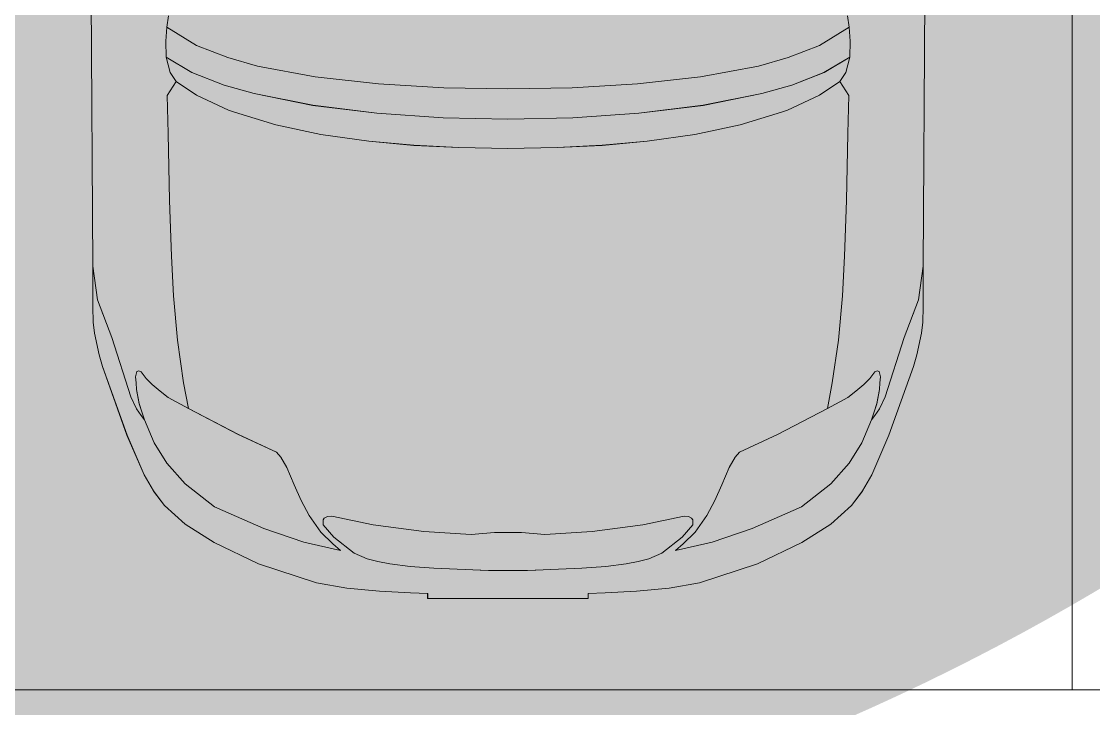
# Model space of a CAD drawing. Header units: millimetres. Extents: x -284281 to 1648660, y -821378 to -151356.
# Drawn here: x -185392 to -183045, y -270728 to -269226 of the extents above; entities that cross this region are included whole.
import ezdxf

# ---------------------------------------------------------------- set-up
doc = ezdxf.new("R2010")
doc.units = ezdxf.units.MM
doc.header["$MEASUREMENT"] = 0
doc.set_wipeout_variables(frame=1)
doc.linetypes.add('Wipeout_Contour', pattern=[1000, 0, -1000])
for name, color, linetype in [('Cars', 7, 'Continuous'), ('Extérieur - Environnement', 7, 'Continuous'), ('Structure - Murs extérieurs', 7, 'Continuous')]:
    doc.layers.add(name, color=color, linetype=linetype)

# ---------------------------------------------------------------- blocks, each defined once
blk = doc.blocks.new('Mur_61_1', base_point=(250537.6, -270787.3))
at = {"color": 254, "linetype": 'Wipeout_Contour', "lineweight": 0, "ltscale": 1436123.093929387}
blk.add_wipeout([(220637.6, -270787.3), (250437.6, -270787.3), (250437.6, -270687.3), (220637.6, -270687.3)], dxfattribs=at).dxf.layer = 'Structure - Murs extérieurs'
at = {"layer": 'Structure - Murs extérieurs', "color": 7, "linetype": 'Continuous', "lineweight": 5, "flags": 128}
blk.add_lwpolyline([(250437.6, -270687.3), (220637.6, -270687.3)], dxfattribs=at)
blk = doc.blocks.new('Car 0025')
at = {"layer": 'Cars', "color": 7, "linetype": 'Continuous', "lineweight": 13}
for p, q in [((-924.7, 1389.7), (-920.5, 734.5)), ((-924.7, 1389.7), (-920.5, 734.5)), ((896.3, 734.5), (900.5, 1389.7)), ((900.5, 1389.7), (896.3, 734.5)), ((-755.5, 1282.4), (-758.8, 1257.5)), ((731.3, 1282.4), (734.6, 1257.5)), ((-758.8, 1257.5), (-760.9, 1227.1)), ((-694, 1217.1), (-758.8, 1257.5)), ((669.8, 1217.1), (734.6, 1257.5)), ((734.6, 1257.5), (736.7, 1227.1)), ((-760.9, 1227.1), (-760.1, 1191.7)), ((736.7, 1227.1), (735.9, 1191.7)), ((-625.2, 1190.8), (-694, 1217.1)), ((601, 1190.8), (669.8, 1217.1)), ((-703.8, 1158.5), (-760.1, 1191.7)), ((-760.1, 1191.7), (-751.8, 1158)), ((-560.1, 1172.1), (-625.2, 1190.8)), ((535.9, 1172.1), (601, 1190.8)), ((679.6, 1158.5), (735.9, 1191.7)), ((735.9, 1191.7), (727.6, 1158)), ((-751.8, 1158), (-751.8, 1158)), ((-738.5, 1138.6), (-751.8, 1158)), ((-633.6, 1130.9), (-703.8, 1158.5)), ((-433.8, 1148.7), (-560.1, 1172.1)), ((409.6, 1148.7), (535.9, 1172.1)), ((609.4, 1130.9), (679.6, 1158.5)), ((714.3, 1138.6), (727.6, 1158)), ((727.6, 1158), (727.6, 1158)), ((-738.5, 1138.6), (-758, 1108.3)), ((-738.5, 1138.6), (-738.5, 1138.6)), ((-738.5, 1138.6), (-693.9, 1108.9)), ((-567.9, 1112.1), (-633.6, 1130.9)), ((-295.6, 1133.3), (-433.8, 1148.7)), ((-152.7, 1124.9), (-295.6, 1133.3)), ((128.5, 1124.9), (271.4, 1133.3)), ((271.4, 1133.3), (409.6, 1148.7)), ((543.7, 1112.1), (609.4, 1130.9)), ((714.3, 1138.6), (669.7, 1108.9)), ((714.3, 1138.6), (714.3, 1138.6)), ((714.3, 1138.6), (733.8, 1108.3)), ((-758, 1108.3), (-755.8, 1024.9)), ((-693.9, 1108.9), (-624, 1076.3)), ((-439.5, 1086.6), (-567.9, 1112.1)), ((-12.1, 1122.4), (-152.7, 1124.9)), ((-12.1, 1122.4), (128.5, 1124.9)), ((415.3, 1086.6), (543.7, 1112.1)), ((669.7, 1108.9), (599.8, 1076.3)), ((733.8, 1108.3), (731.7, 1024.9)), ((-298.8, 1069.2), (-439.5, 1086.6)), ((274.6, 1069.2), (415.3, 1086.6)), ((-624, 1076.3), (-610.9, 1071.4)), ((-610.9, 1071.4), (-520.4, 1043.6)), ((-154, 1059.4), (-298.8, 1069.2)), ((-12.1, 1056.3), (-154, 1059.4)), ((-12.1, 1056.3), (129.8, 1059.4)), ((129.8, 1059.4), (274.6, 1069.2)), ((586.8, 1071.4), (496.2, 1043.6)), ((599.8, 1076.3), (586.8, 1071.4)), ((-520.4, 1043.6), (-421.4, 1022.7)), ((496.2, 1043.6), (397.2, 1022.7)), ((-755.8, 1025), (-753.2, 878.1)), ((-755.8, 1024.9), (-755.8, 1024.9)), ((-421.4, 1022.7), (-316.5, 1007.9)), ((397.2, 1022.7), (292.3, 1007.9)), ((731.7, 1025), (729, 878.1)), ((731.6, 1024.9), (731.6, 1024.9)), ((-316.5, 1007.9), (-218.5, 999.1)), ((-218.5, 999.1), (-119.9, 994.1)), ((-119.9, 994.1), (-12.1, 992.4)), ((95.7, 994.1), (-12.1, 992.4)), ((194.3, 999.1), (95.7, 994.1)), ((292.3, 1007.9), (194.3, 999.1)), ((-753.2, 878.1), (-748.9, 756.7)), ((729, 878.1), (724.7, 756.7)), ((-748.9, 756.7), (-744.4, 670.1)), ((724.7, 756.7), (720.2, 670.1)), ((-920.5, 734.5), (-920.6, 683.7)), ((-920.5, 734.5), (-920.6, 683.7)), ((-920.5, 734.5), (-910.7, 661.1)), ((896.3, 734.5), (886.5, 661.1)), ((896.4, 683.7), (896.3, 734.5)), ((896.3, 734.5), (896.4, 683.7)), ((-920.6, 683.7), (-920.5, 645.6)), ((-920.6, 683.7), (-920.5, 645.6)), ((896.3, 645.6), (896.4, 683.7)), ((896.4, 683.7), (896.3, 645.6)), ((-910.7, 661.1), (-879.2, 578.8)), ((-744.4, 670.2), (-735.6, 572.8)), ((-735.6, 572.8), (-744.3, 670.1)), ((720.2, 670.2), (711.4, 572.8)), ((711.4, 572.8), (720.1, 670.1)), ((886.5, 661.1), (855, 578.8)), ((-920.5, 645.6), (-920, 612.5)), ((-920.5, 645.6), (-920, 612.5)), ((895.8, 612.5), (896.3, 645.6)), ((896.3, 645.6), (895.8, 612.5)), ((-920, 612.5), (-917.2, 588.4)), ((-920, 612.5), (-917.2, 588.4)), ((-899.6, 632.1), (-899.5, 631.1)), ((875.4, 632.1), (875.3, 631.1)), ((893, 588.4), (895.8, 612.5)), ((895.8, 612.5), (893, 588.4)), ((-917.2, 588.4), (-906.8, 541)), ((-906.8, 541), (-917.2, 588.4)), ((882.6, 541), (893, 588.4)), ((882.6, 541), (893, 588.4)), ((-879.2, 578.8), (-837.6, 449.2)), ((-735.6, 572.8), (-722, 479.6)), ((711.4, 572.8), (697.8, 479.6)), ((855, 578.8), (813.4, 449.2)), ((-906.8, 541), (-899.8, 515.5)), ((-899.8, 515.5), (-906.8, 541)), ((875.6, 515.5), (882.6, 541)), ((875.6, 515.5), (882.6, 541)), ((-899.8, 515.5), (-846, 365.6)), ((-846, 365.6), (-899.8, 515.5)), ((-824.6, 504.7), (-827.3, 493)), ((-827.3, 493), (-826, 479.9)), ((-820.1, 506), (-824.6, 504.7)), ((-815.2, 503.8), (-820.1, 506)), ((-804.3, 489.5), (-815.2, 503.8)), ((780.1, 489.5), (791, 503.8)), ((791, 503.8), (795.9, 506)), ((795.9, 506), (800.4, 504.7)), ((800.4, 504.7), (803.1, 493)), ((803.1, 493), (801.8, 479.9)), ((821.8, 365.6), (875.6, 515.5)), ((821.8, 365.6), (875.6, 515.5)), ((-826, 479.9), (-825, 465)), ((-790.7, 476), (-804.3, 489.5)), ((-773.6, 461.2), (-790.7, 476)), ((-722, 479.6), (-711.7, 423.4)), ((697.8, 479.6), (687.5, 423.4)), ((749.4, 461.2), (766.5, 476)), ((766.5, 476), (780.1, 489.5)), ((801.8, 479.9), (800.8, 465)), ((-825.2, 422.9), (-837.6, 449.2)), ((-825, 465), (-819.1, 434.2)), ((-755.7, 447.9), (-773.6, 461.2)), ((-711.7, 423.4), (-755.7, 447.9)), ((687.5, 423.4), (731.5, 447.9)), ((731.5, 447.9), (749.4, 461.2)), ((800.8, 465), (794.9, 434.2)), ((801, 422.9), (813.4, 449.2)), ((-814.8, 408.3), (-825.2, 422.9)), ((-819.1, 434.2), (-812.8, 414.4)), ((-602.3, 367), (-711.7, 423.4)), ((578.1, 367), (687.5, 423.4)), ((794.9, 434.2), (788.6, 414.4)), ((790.6, 408.3), (801, 422.9)), ((-807.5, 399), (-814.8, 408.3)), ((-812.8, 414.4), (-807.5, 399)), ((-786.3, 348.7), (-807.5, 399)), ((762.1, 348.7), (783.3, 399)), ((788.6, 414.4), (783.3, 399)), ((783.3, 399), (790.6, 408.3)), ((-846, 365.6), (-808.7, 278.6)), ((-808.7, 278.6), (-846, 365.6)), ((-518.8, 327.9), (-602.3, 367)), ((494.6, 327.9), (578.1, 367)), ((784.5, 278.6), (821.8, 365.6)), ((784.5, 278.6), (821.8, 365.6)), ((-759.1, 304.4), (-786.3, 348.7)), ((734.9, 304.4), (762.1, 348.7)), ((-509.5, 317.5), (-518.8, 327.9)), ((-496.3, 294.8), (-509.5, 317.5)), ((472.1, 294.8), (485.3, 317.5)), ((485.3, 317.5), (494.6, 327.9)), ((-718.8, 259), (-759.1, 304.4)), ((-480.1, 257), (-496.3, 294.8)), ((455.9, 257), (472.1, 294.8)), ((694.6, 259), (734.9, 304.4)), ((-808.7, 278.6), (-788.2, 243.2)), ((-808.7, 278.6), (-788.2, 243.2)), ((-654.4, 208.3), (-718.8, 259)), ((630.2, 208.3), (694.6, 259)), ((764, 243.2), (784.5, 278.6)), ((784.5, 278.6), (764, 243.2)), ((-788.2, 243.2), (-764, 211.8)), ((-788.2, 243.2), (-764, 211.8)), ((-465.1, 222.6), (-480.1, 257)), ((440.9, 222.6), (455.9, 257)), ((739.8, 211.8), (764, 243.2)), ((764, 243.2), (739.8, 211.8)), ((-764, 211.8), (-719, 170.5)), ((-764, 211.8), (-719, 170.5)), ((-447.3, 189.6), (-465.1, 222.6)), ((423.1, 189.6), (440.9, 222.6)), ((694.8, 170.5), (739.8, 211.8)), ((739.8, 211.8), (694.8, 170.5)), ((-654.4, 208.3), (-546.4, 161.2)), ((-421.5, 153.3), (-447.3, 189.6)), ((-406.9, 187.6), (-398, 187.9)), ((-398, 187.9), (-307.1, 169.4)), ((373.8, 187.9), (282.9, 169.4)), ((382.7, 187.6), (373.8, 187.9)), ((397.3, 153.3), (423.1, 189.6)), ((630.2, 208.3), (522.2, 161.2)), ((-719, 170.5), (-655.3, 130.9)), ((-719, 170.5), (-655.3, 130.9)), ((-416.6, 180.1), (-414.1, 184)), ((-416.4, 169.3), (-416.6, 180.1)), ((-393.4, 142.5), (-416.4, 169.3)), ((-414.1, 184), (-406.9, 187.6)), ((-307.1, 169.4), (-196.1, 155)), ((282.9, 169.4), (171.9, 155)), ((369.2, 142.5), (392.2, 169.3)), ((389.9, 184), (382.7, 187.6)), ((392.4, 180.1), (389.9, 184)), ((392.2, 169.3), (392.4, 180.1)), ((631.1, 130.9), (694.8, 170.5)), ((694.8, 170.5), (631.1, 130.9)), ((-546.4, 161.2), (-459.2, 131.1)), ((-395.7, 128), (-421.5, 153.3)), ((-348.6, 107.3), (-393.4, 142.5)), ((-196.1, 155), (-92.9, 148.1)), ((-41.8, 152.8), (-92.9, 148.1)), ((-41.8, 152.8), (-11.3, 152.8)), ((17.6, 152.8), (-12.9, 152.8)), ((17.6, 152.8), (68.7, 148.1)), ((171.9, 155), (68.7, 148.1)), ((324.4, 107.3), (369.2, 142.5)), ((371.5, 128), (397.3, 153.3)), ((522.2, 161.2), (435, 131.1)), ((-655.3, 130.9), (-558.5, 84.1)), ((-655.3, 130.9), (-558.5, 84.1)), ((-378.9, 113.2), (-459.2, 131.1)), ((-378.9, 113.2), (-395.7, 128)), ((354.7, 113.2), (435, 131.1)), ((354.7, 113.2), (371.5, 128)), ((534.3, 84.1), (631.1, 130.9)), ((631.1, 130.9), (534.3, 84.1)), ((-320.4, 95.1), (-348.6, 107.3)), ((-320.4, 95.1), (-296.9, 89)), ((296.3, 95.1), (272.7, 89)), ((296.3, 95.1), (324.4, 107.3)), ((-558.5, 84.1), (-431, 42.5)), ((-431, 42.5), (-558.5, 84.1)), ((-296.9, 89), (-270.9, 84)), ((-270.9, 84), (-226, 78.1)), ((-226, 78.1), (-174.1, 74.2)), ((-54.7, 69.2), (-174.1, 74.2)), ((30.5, 69.2), (149.9, 74.2)), ((201.8, 78.1), (149.9, 74.2)), ((246.7, 84), (201.8, 78.1)), ((272.7, 89), (246.7, 84)), ((406.8, 42.5), (534.3, 84.1)), ((406.8, 42.5), (534.3, 84.1)), ((-73.2, 69.9), (-72.6, 69.9)), ((-12.1, 69.6), (-54.7, 69.2)), ((-12.1, 69.6), (30.5, 69.2)), ((49, 69.9), (48.4, 69.9)), ((-431, 42.5), (-364.7, 30.9)), ((-364.7, 30.9), (-431, 42.5)), ((-364.7, 30.9), (-293.1, 24.3)), ((-293.1, 24.3), (-364.7, 30.9)), ((-293.1, 24.3), (-225.1, 20.2)), ((-225.1, 20.2), (-293.1, 24.3)), ((200.9, 20.2), (268.9, 24.3)), ((200.9, 20.2), (268.9, 24.3)), ((268.9, 24.3), (340.5, 30.9)), ((268.9, 24.3), (340.5, 30.9)), ((340.5, 30.9), (406.8, 42.5)), ((340.5, 30.9), (406.8, 42.5)), ((-225.1, 20.2), (-187.9, 19.2)), ((-187.9, 19.2), (-225.1, 20.2)), ((-187.9, 19.2), (-187.9, 8.3)), ((-187.9, 8.3), (-187.9, 19.2)), ((-187.9, 8.3), (163.7, 8.3)), ((-187.9, 8.3), (-12.1, 8.3)), ((163.7, 8.3), (-12.1, 8.3)), ((163.7, 19.2), (200.9, 20.2)), ((163.7, 19.2), (200.9, 20.2)), ((163.7, 8.3), (163.7, 19.2)), ((163.7, 8.3), (163.7, 19.2))]:
    blk.add_line(p, q, dxfattribs=at)

msp = doc.modelspace()

# ---------------------------------------------------------------- linework, layer by layer
at = {"color": 9, "linetype": 'Continuous', "lineweight": 5}
msp.add_lwpolyline([(-208256.2426, -273475.38502, 0.3865533313), (-206058.31933, -275253.23979), (-190681.3397, -275196.19066), (-182697.89344, -275116.10287, 0.0051889555), (-182644.79769, -275105.96997), (-173921.32814, -275105.96997, 0.4142135624), (-171932.12315, -273095.23292), (-171943.0089, -271073.02067, -0.001345761), (-171943.03788, -271062.25464), (-171943.03788, -267687.29374), (-171943.03788, -265687.29374), (-173921.32814, -265687.29374), (-175591.76314, -265687.29374), (-175591.76314, -270687.29374), (-205491.76314, -270687.29374), (-205491.76314, -265687.29374), (-205491.76314, -265587.29374), (-206176.19022, -265587.29374), (-206173.85271, -265605.82722, 0.2588490016), (-208011.65088, -266951.54513), (-208028.61366, -266943.72092, 0.0985615086), (-208259.38232, -267730.33623), (-208266.6445, -273329.32486, 0.0251892193)], format="xyb", close=True, dxfattribs=at)
at = {"layer": 'Extérieur - Environnement', "color": 7, "linetype": 'Continuous', "lineweight": 13}
for p, q in [((-185239.51271, -269106.12444), (-185235.36168, -269761.2809)), ((-185239.51271, -269106.12444), (-185235.36168, -269761.2809)), ((-183418.47105, -269761.2809), (-183414.32003, -269106.12444)), ((-183414.32003, -269106.12444), (-183418.47105, -269761.2809)), ((-185070.30295, -269213.35195), (-185073.59296, -269238.27627)), ((-183583.52979, -269213.35195), (-183580.23978, -269238.27627)), ((-185073.59296, -269238.27627), (-185075.73612, -269268.70409)), ((-185008.77965, -269278.71115), (-185073.59296, -269238.27627)), ((-183645.05309, -269278.71115), (-183580.23978, -269238.27627)), ((-183580.23978, -269238.27627), (-183578.09662, -269268.70409)), ((-185075.73612, -269268.70409), (-185074.95677, -269304.06619)), ((-183578.09662, -269268.70409), (-183578.87597, -269304.06619)), ((-184940.02385, -269304.96647), (-185008.78295, -269278.70989)), ((-183713.80888, -269304.96647), (-183645.04979, -269278.70989)), ((-185018.57838, -269337.28554), (-185074.95677, -269304.06619)), ((-185074.95677, -269304.06619), (-185066.62881, -269337.78359)), ((-184874.88786, -269323.67754), (-184940.03014, -269304.96466)), ((-183778.94487, -269323.67754), (-183713.8026, -269304.96466)), ((-183635.25436, -269337.28554), (-183578.87597, -269304.06619)), ((-183578.87597, -269304.06619), (-183587.20393, -269337.78359)), ((-185066.62881, -269337.78359), (-185066.60255, -269337.79852)), ((-185053.31286, -269357.14103), (-185066.62881, -269337.78359)), ((-184948.37505, -269364.90883), (-185018.57838, -269337.28554)), ((-184748.59574, -269347.10029), (-184874.8933, -269323.67653)), ((-183905.237, -269347.10029), (-183778.93944, -269323.67653)), ((-183705.45769, -269364.90883), (-183635.25436, -269337.28554)), ((-183600.51987, -269357.14103), (-183587.20393, -269337.78359)), ((-183587.20393, -269337.78359), (-183587.23019, -269337.79852)), ((-185053.31286, -269357.14103), (-185072.84382, -269387.53016)), ((-185053.30707, -269357.18062), (-185053.31286, -269357.14103)), ((-185053.30707, -269357.18062), (-185008.70402, -269386.89845)), ((-184882.72834, -269383.67403), (-184948.37505, -269364.90883)), ((-184610.45206, -269362.46162), (-184748.59574, -269347.10029)), ((-184467.52212, -269370.86361), (-184610.45451, -269362.46135)), ((-184186.31062, -269370.86361), (-184043.37823, -269362.46135)), ((-184043.38068, -269362.46162), (-183905.237, -269347.10029)), ((-183771.1044, -269383.67403), (-183705.45769, -269364.90883)), ((-183600.52567, -269357.18062), (-183645.12872, -269386.89845)), ((-183600.52567, -269357.18062), (-183600.51987, -269357.14103)), ((-183600.51987, -269357.14103), (-183580.98892, -269387.53016)), ((-185072.84382, -269387.53016), (-185070.66481, -269470.88184)), ((-185008.70402, -269386.89845), (-184938.82519, -269419.47351)), ((-184754.28602, -269409.2231), (-184882.72834, -269383.67403)), ((-184326.88728, -269373.42369), (-184467.52425, -269370.86348)), ((-184326.94546, -269373.42369), (-184186.30849, -269370.86348)), ((-183899.54672, -269409.2231), (-183771.1044, -269383.67403)), ((-183645.12872, -269386.89845), (-183715.00755, -269419.47351)), ((-183580.98892, -269387.53016), (-183583.16792, -269470.88184)), ((-184613.60462, -269426.56247), (-184754.28602, -269409.2231)), ((-184040.22812, -269426.56247), (-183899.54672, -269409.2231)), ((-184938.82519, -269419.47351), (-184925.7648, -269424.33559)), ((-184925.7648, -269424.33624), (-184835.22389, -269452.15012)), ((-184468.82018, -269436.38019), (-184613.60462, -269426.56247)), ((-184185.01256, -269436.38019), (-184040.22812, -269426.56247)), ((-183728.06794, -269424.33624), (-183818.60885, -269452.15012)), ((-183715.00755, -269419.47351), (-183728.06794, -269424.33559)), ((-184835.22389, -269452.15012), (-184736.17643, -269473.07881)), ((-184326.91637, -269439.48807), (-184468.82018, -269436.38019)), ((-184326.91637, -269439.48807), (-184185.01256, -269436.38019)), ((-183818.60885, -269452.15012), (-183917.65631, -269473.07881)), ((-185070.66595, -269470.81865), (-185068.02053, -269617.64414)), ((-185070.66356, -269470.86474), (-185070.66309, -269470.88184)), ((-184736.17643, -269473.07881), (-184631.26937, -269487.90326)), ((-183917.65631, -269473.07881), (-184022.56337, -269487.90326)), ((-183583.16679, -269470.81865), (-183585.81221, -269617.64414)), ((-183583.16918, -269470.86474), (-183583.16965, -269470.88184)), ((-184631.26937, -269487.90326), (-184533.30782, -269496.69868)), ((-184533.30782, -269496.69868), (-184434.73539, -269501.67525)), ((-184434.73539, -269501.67525), (-184326.90987, -269503.41935)), ((-184219.09735, -269501.67525), (-184326.92287, -269503.41935)), ((-184120.52492, -269496.69868), (-184219.09735, -269501.67525)), ((-184022.56337, -269487.90326), (-184120.52492, -269496.69868)), ((-185068.02053, -269617.64414), (-185063.72847, -269739.10257)), ((-183585.81221, -269617.64414), (-183590.10427, -269739.10257)), ((-185063.72847, -269739.10257), (-185059.19143, -269825.64174)), ((-183590.10427, -269739.10257), (-183594.6413, -269825.64174)), ((-185235.36168, -269761.2809), (-185235.4448, -269812.10443)), ((-185235.36168, -269761.2809), (-185235.4448, -269812.10443)), ((-185235.36168, -269761.2809), (-185225.51861, -269834.64628)), ((-183418.47105, -269761.2809), (-183428.31413, -269834.64628)), ((-183418.38794, -269812.10443), (-183418.47105, -269761.2809)), ((-183418.47105, -269761.2809), (-183418.38794, -269812.10443)), ((-185235.4448, -269812.10443), (-185235.33398, -269850.17549)), ((-185235.4448, -269812.10443), (-185235.33398, -269850.17549)), ((-185225.51861, -269834.64628), (-185193.99294, -269917.01103)), ((-185059.19335, -269825.6205), (-185050.41263, -269922.93505)), ((-185050.41263, -269922.93505), (-185059.16362, -269825.64174)), ((-183594.63939, -269825.6205), (-183603.42011, -269922.93505)), ((-183603.42011, -269922.93505), (-183594.66912, -269825.64174)), ((-183428.31413, -269834.64628), (-183459.83979, -269917.01103)), ((-183418.49876, -269850.17549), (-183418.38794, -269812.10443)), ((-183418.38794, -269812.10443), (-183418.49876, -269850.17549)), ((-185235.33398, -269850.17549), (-185234.80717, -269883.28596)), ((-185235.33398, -269850.17549), (-185234.80717, -269883.28596)), ((-183419.02557, -269883.28596), (-183418.49876, -269850.17549)), ((-183418.49876, -269850.17549), (-183419.02557, -269883.28596)), ((-185214.40385, -269863.68497), (-185214.35235, -269864.69694)), ((-183439.42888, -269863.68497), (-183439.48039, -269864.69694)), ((-185234.80717, -269883.28596), (-185232.00667, -269907.43008)), ((-185234.80717, -269883.28596), (-185232.00667, -269907.43008)), ((-183421.82607, -269907.43008), (-183419.02557, -269883.28596)), ((-183419.02557, -269883.28596), (-183421.82607, -269907.43008)), ((-185232.00667, -269907.43008), (-185221.60908, -269954.78576)), ((-185221.60908, -269954.78576), (-185232.00667, -269907.43008)), ((-185193.99294, -269917.01103), (-185152.39203, -270046.60936)), ((-185050.41263, -269922.93505), (-185036.79045, -270016.17977)), ((-183603.42011, -269922.93505), (-183617.04229, -270016.17977)), ((-183459.83979, -269917.01103), (-183501.44071, -270046.60936)), ((-183432.22366, -269954.78576), (-183421.82607, -269907.43008)), ((-183432.22366, -269954.78576), (-183421.82607, -269907.43008)), ((-185221.60908, -269954.78576), (-185214.59409, -269980.29071)), ((-185214.59409, -269980.29071), (-185221.60908, -269954.78576)), ((-183439.23864, -269980.29071), (-183432.22366, -269954.78576)), ((-183439.23864, -269980.29071), (-183432.22366, -269954.78576)), ((-185214.59409, -269980.29071), (-185160.77593, -270130.22636)), ((-185160.77593, -270130.22636), (-185214.59409, -269980.29071)), ((-185139.38746, -269991.06556), (-185142.12082, -270002.76857)), ((-185134.93396, -269989.80043), (-185139.38746, -269991.06556)), ((-185130.04623, -269991.95746), (-185134.93396, -269989.80043)), ((-185119.10746, -270006.24783), (-185130.04623, -269991.95746)), ((-183534.72527, -270006.24783), (-183523.78651, -269991.95746)), ((-183523.78651, -269991.95746), (-183518.89878, -269989.80043)), ((-183518.89878, -269989.80043), (-183514.44528, -269991.06556)), ((-183514.44528, -269991.06556), (-183511.71192, -270002.76857)), ((-183493.05681, -270130.22636), (-183439.23864, -269980.29071)), ((-183493.05681, -270130.22636), (-183439.23864, -269980.29071)), ((-185142.12082, -270002.76857), (-185140.80699, -270015.8633)), ((-185140.80699, -270015.8633), (-185139.86067, -270030.7926)), ((-185105.48539, -270019.78551), (-185119.10746, -270006.24783)), ((-185088.41187, -270034.58812), (-185105.48539, -270019.78551)), ((-185036.79462, -270016.15698), (-185026.51412, -270072.41751)), ((-183617.03812, -270016.15698), (-183627.31862, -270072.41751)), ((-183565.42087, -270034.58812), (-183548.34735, -270019.78551)), ((-183548.34735, -270019.78551), (-183534.72527, -270006.24783)), ((-183513.02575, -270015.8633), (-183513.97207, -270030.7926)), ((-183511.71192, -270002.76857), (-183513.02575, -270015.8633)), ((-185139.86067, -270030.7926), (-185133.95418, -270061.59997)), ((-185070.46992, -270047.87284), (-185088.41187, -270034.58812)), ((-183583.36282, -270047.87284), (-183565.42087, -270034.58812)), ((-183513.97207, -270030.7926), (-183519.87856, -270061.59997)), ((-185140.05545, -270072.92354), (-185152.39203, -270046.60936)), ((-185133.95418, -270061.59997), (-185127.60805, -270081.40036)), ((-185026.51412, -270072.41751), (-185070.46992, -270047.87284)), ((-183627.31862, -270072.41751), (-183583.36282, -270047.87284)), ((-183519.87856, -270061.59997), (-183526.22469, -270081.40036)), ((-183513.77729, -270072.92354), (-183501.44071, -270046.60936)), ((-185129.61204, -270087.47329), (-185140.05545, -270072.92354)), ((-185122.28613, -270096.7724), (-185129.61204, -270087.47329)), ((-185127.60805, -270081.40036), (-185122.28613, -270096.7724)), ((-184917.09979, -270128.79784), (-185026.51412, -270072.41751)), ((-183736.73295, -270128.79784), (-183627.31862, -270072.41751)), ((-183526.22469, -270081.40036), (-183531.54661, -270096.7724)), ((-183531.54661, -270096.7724), (-183524.2207, -270087.47329)), ((-183524.2207, -270087.47329), (-183513.77729, -270072.92354)), ((-185101.10233, -270147.07207), (-185122.28613, -270096.7724)), ((-183552.73041, -270147.07207), (-183531.54661, -270096.7724)), ((-185160.77593, -270130.22636), (-185123.53727, -270217.19968)), ((-185123.53727, -270217.19968), (-185160.77593, -270130.22636)), ((-184833.66285, -270167.90375), (-184917.09979, -270128.79784)), ((-183820.16989, -270167.90375), (-183736.73295, -270128.79784)), ((-183530.29547, -270217.19968), (-183493.05681, -270130.22636)), ((-183530.29547, -270217.19968), (-183493.05681, -270130.22636)), ((-185073.88762, -270191.42198), (-185101.10233, -270147.07207)), ((-183579.94512, -270191.42198), (-183552.73041, -270147.07207)), ((-184824.27391, -270178.32286), (-184833.66285, -270167.90375)), ((-184811.09306, -270201.01926), (-184824.27391, -270178.32286)), ((-183842.73968, -270201.01926), (-183829.55883, -270178.32286)), ((-183829.55883, -270178.32286), (-183820.16989, -270167.90375)), ((-185033.56952, -270236.77984), (-185073.88762, -270191.42198)), ((-184794.9533, -270238.74842), (-184811.10682, -270200.99555)), ((-183858.87944, -270238.74842), (-183842.72592, -270200.99555)), ((-183620.26322, -270236.77984), (-183579.94512, -270191.42198)), ((-185123.53727, -270217.19968), (-185102.99261, -270252.57154)), ((-185123.53727, -270217.19968), (-185102.99261, -270252.57154)), ((-183550.84013, -270252.57154), (-183530.29547, -270217.19968)), ((-183530.29547, -270217.19968), (-183550.84013, -270252.57154)), ((-185102.99261, -270252.57154), (-185078.8147, -270283.99193)), ((-185102.99261, -270252.57154), (-185078.8147, -270283.99193)), ((-184969.24346, -270287.50877), (-185033.56952, -270236.77984)), ((-184779.88579, -270273.14819), (-184794.9533, -270238.74842)), ((-183873.94695, -270273.14819), (-183858.87944, -270238.74842)), ((-183684.58928, -270287.50877), (-183620.26322, -270236.77984)), ((-183575.01803, -270283.99193), (-183550.84013, -270252.57154)), ((-183550.84013, -270252.57154), (-183575.01803, -270283.99193)), ((-184762.10335, -270306.14996), (-184779.88579, -270273.14819)), ((-183891.72939, -270306.14996), (-183873.94695, -270273.14819)), ((-185078.8147, -270283.99193), (-185033.78599, -270325.30047)), ((-185078.8147, -270283.99193), (-185033.78599, -270325.30047)), ((-184969.24346, -270287.50877), (-184861.20965, -270334.55123)), ((-183684.58928, -270287.50877), (-183792.62309, -270334.55123)), ((-183620.04675, -270325.30047), (-183575.01803, -270283.99193)), ((-183575.01803, -270283.99193), (-183620.04675, -270325.30047)), ((-185033.78599, -270325.30047), (-184970.06923, -270364.89687)), ((-185033.78599, -270325.30047), (-184970.06923, -270364.89687)), ((-184736.35784, -270342.48662), (-184762.10335, -270306.14996)), ((-184731.3924, -270315.68285), (-184728.94823, -270311.78962)), ((-184731.24429, -270326.50932), (-184731.3924, -270315.68285)), ((-184708.185, -270353.33193), (-184731.24429, -270326.50932)), ((-184728.94823, -270311.78962), (-184721.70212, -270308.14468)), ((-184721.70212, -270308.14468), (-184712.78948, -270307.89289)), ((-184712.78948, -270307.89289), (-184621.92262, -270326.34619)), ((-184621.92262, -270326.34619), (-184510.89745, -270340.80333)), ((-184031.91012, -270326.34619), (-184142.93529, -270340.80333)), ((-183941.04326, -270307.89289), (-184031.91012, -270326.34619)), ((-183945.64774, -270353.33193), (-183922.58845, -270326.50932)), ((-183932.13062, -270308.14468), (-183941.04326, -270307.89289)), ((-183924.88451, -270311.78962), (-183932.13062, -270308.14468)), ((-183922.44034, -270315.68285), (-183924.88451, -270311.78962)), ((-183922.58845, -270326.50932), (-183922.44034, -270315.68285)), ((-183917.4749, -270342.48662), (-183891.72939, -270306.14996)), ((-183683.76351, -270364.89687), (-183620.04675, -270325.30047)), ((-183620.04675, -270325.30047), (-183683.76351, -270364.89687)), ((-184861.20965, -270334.55123), (-184773.97858, -270364.68725)), ((-184710.48847, -270367.7613), (-184736.35784, -270342.48662)), ((-184510.89745, -270340.80333), (-184407.76028, -270347.68768)), ((-184356.63821, -270343.01425), (-184407.76028, -270347.68768)), ((-184356.63821, -270343.01425), (-184326.10132, -270343.01425)), ((-184297.19453, -270343.01425), (-184327.73141, -270343.01425)), ((-184297.19453, -270343.01425), (-184246.07246, -270347.68768)), ((-184142.93529, -270340.80333), (-184246.07246, -270347.68768)), ((-183943.34426, -270367.7613), (-183917.4749, -270342.48662)), ((-183792.62309, -270334.55123), (-183879.85415, -270364.68725)), ((-184970.06923, -270364.89687), (-184873.27408, -270411.68184)), ((-184970.06923, -270364.89687), (-184873.27408, -270411.68184)), ((-184693.73171, -270382.58106), (-184773.97858, -270364.68725)), ((-184693.73171, -270382.58106), (-184710.48847, -270367.7613)), ((-184663.42436, -270388.52135), (-184708.185, -270353.33193)), ((-183990.40838, -270388.52135), (-183945.64774, -270353.33193)), ((-183960.10103, -270382.58106), (-183879.85415, -270364.68725)), ((-183960.10103, -270382.58106), (-183943.34426, -270367.7613)), ((-183780.55866, -270411.68184), (-183683.76351, -270364.89687)), ((-183683.76351, -270364.89687), (-183780.55866, -270411.68184)), ((-184635.26498, -270400.67421), (-184663.42436, -270388.52135)), ((-184018.56776, -270400.67421), (-183990.40838, -270388.52135)), ((-184873.27408, -270411.68184), (-184745.78503, -270453.31964)), ((-184745.78503, -270453.31964), (-184873.27408, -270411.68184)), ((-184635.26498, -270400.67421), (-184611.697, -270406.75417)), ((-184611.70148, -270406.75331), (-184585.70424, -270411.73902)), ((-184585.71682, -270411.73661), (-184540.79892, -270417.69595)), ((-184540.79892, -270417.69595), (-184488.90624, -270421.62102)), ((-184369.51744, -270426.56024), (-184488.90624, -270421.62102)), ((-184284.3153, -270426.56024), (-184164.9265, -270421.62102)), ((-184113.03382, -270417.69595), (-184164.9265, -270421.62102)), ((-184068.11592, -270411.73661), (-184113.03382, -270417.69595)), ((-184042.13126, -270406.75331), (-184068.1285, -270411.73902)), ((-184018.56776, -270400.67421), (-184042.13574, -270406.75417)), ((-183908.0477, -270453.31964), (-183780.55866, -270411.68184)), ((-183908.0477, -270453.31964), (-183780.55866, -270411.68184)), ((-184388.05054, -270425.92695), (-184387.40917, -270425.92695)), ((-184326.90475, -270426.22001), (-184369.51744, -270426.56024)), ((-184326.92798, -270426.22001), (-184284.3153, -270426.56024)), ((-184265.7822, -270425.92695), (-184266.42357, -270425.92695)), ((-184745.78503, -270453.31964), (-184679.54514, -270464.89787)), ((-184679.54514, -270464.89787), (-184745.78503, -270453.31964)), ((-184679.54514, -270464.89787), (-184607.9261, -270471.44966)), ((-184607.9261, -270471.44966), (-184679.54514, -270464.89787)), ((-184045.90664, -270471.44966), (-183974.2876, -270464.89787)), ((-184045.90664, -270471.44966), (-183974.2876, -270464.89787)), ((-183974.2876, -270464.89787), (-183908.0477, -270453.31964)), ((-183974.2876, -270464.89787), (-183908.0477, -270453.31964)), ((-184607.9261, -270471.44966), (-184539.93944, -270475.5432)), ((-184539.93944, -270475.5432), (-184607.9261, -270471.44966)), ((-184539.93944, -270475.5432), (-184502.678, -270476.6336)), ((-184502.678, -270476.6336), (-184539.93944, -270475.5432)), ((-184502.678, -270476.6336), (-184502.678, -270487.46295)), ((-184502.678, -270487.46295), (-184502.678, -270476.6336)), ((-184502.678, -270487.46295), (-184151.15474, -270487.46295)), ((-184502.678, -270487.46295), (-184326.91637, -270487.46295)), ((-184151.15474, -270487.46295), (-184326.91637, -270487.46295)), ((-184151.15474, -270476.6336), (-184113.8933, -270475.5432)), ((-184151.15474, -270476.6336), (-184113.8933, -270475.5432)), ((-184151.15474, -270487.46295), (-184151.15474, -270476.6336)), ((-184151.15474, -270487.46295), (-184151.15474, -270476.6336)), ((-184113.8933, -270475.5432), (-184045.90664, -270471.44966)), ((-184113.8933, -270475.5432), (-184045.90664, -270471.44966))]:
    msp.add_line(p, q, dxfattribs=at)

# ---------------------------------------------------------------- block references
at = {"layer": 'Cars', "color": 7, "linetype": 'Continuous', "lineweight": 5, "zscale": 1000}
msp.add_blockref('Car 0025', (-184314.81803, -270495.78396), dxfattribs=at)

# ---------------------------------------------------------------- next in the draw order: block references
at = {"layer": 'Structure - Murs extérieurs', "color": 211, "lineweight": 5, "true_color": 0xfe55ff}
msp.add_blockref('Mur_61_1', (-175591.76314, -270787.29219), dxfattribs=at)

# ---------------------------------------------------------------- next in the draw order: hatches: boundary and pattern name
at = {"linetype": 'Continuous', "lineweight": 0, "true_color": 0xa7a7a7}
msp.add_hatch(color=253, dxfattribs=at).paths.add_polyline_path([(-190582.9074, -266165.48622, 1), (-180582.9074, -266165.48622, 1)])

# ---------------------------------------------------------------- next in the draw order: linework, layer by layer
at = {"color": 255, "linetype": 'Continuous', "lineweight": 5, "flags": 128}
for points in [[(-185591.76314, -265687.29374), (-185591.76314, -270687.29374), (-183091.76314, -270687.29374), (-183091.76314, -265687.29374)], [(-183091.76314, -265687.29374), (-183091.76314, -270687.29374), (-180591.76314, -270687.29374), (-180591.76314, -265687.29374)]]:
    msp.add_lwpolyline(points, close=True, dxfattribs=at)
for points in [[(-183091.76314, -265687.29374), (-183091.76314, -270687.29374)], [(-183091.76314, -270687.29374), (-183091.76314, -265687.29374)], [(-185591.76314, -270687.29374), (-183091.76314, -270687.29374)], [(-183091.76314, -270687.29374), (-180591.76314, -270687.29374)]]:
    msp.add_lwpolyline(points, dxfattribs=at)
at = {"layer": 'Structure - Murs extérieurs', "color": 7, "linetype": 'Continuous', "lineweight": 5, "flags": 128}
msp.add_lwpolyline([(-175691.76314, -270687.29219), (-205491.76314, -270687.2922), (-205491.76313, -265687.29372), (-205491.76313, -265587.29373), (-205591.76311, -265587.29373), (-206176.19022, -265587.29374, 0.2597271562), (-208107.94504, -267116.45694, 0.0985618016), (-208268.02222, -267920.63319), (-208268.02222, -273253.26877, 0.4157854419), (-206156.7584, -275353.23856), (-174019.76721, -275205.96874, 0.4142192129)], format="xyb", dxfattribs=at)
at = {"layer": 'Structure - Murs extérieurs', "color": 7, "linetype": 'Continuous', "lineweight": 5}
msp.add_lwpolyline([(-175691.76314, -270687.29219), (-205491.76314, -270687.2922)], dxfattribs=at)

doc.saveas('drawing.dxf')
